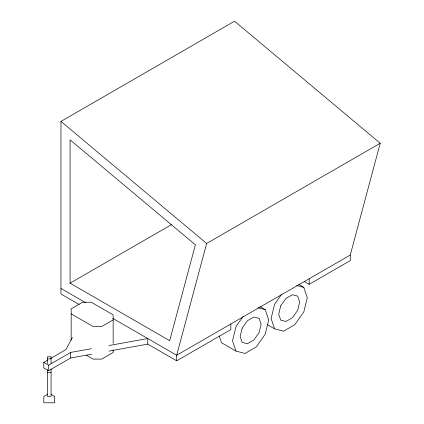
<?xml version="1.0" encoding="UTF-8"?>
<svg xmlns="http://www.w3.org/2000/svg" width="424" height="424" viewBox="0 0 424 424"><rect width="100%" height="100%" fill="white"/><g stroke="black" fill="none" stroke-linecap="round" stroke-linejoin="round"><path stroke-width="0.64" d="M79.118 304.485L60.966 294.007L60.966 121.412L234.541 21.2L380.211 143.259L206.636 243.471L176.686 355.248L176.686 360.813L147.753 344.113L108.894 351.109M304.167 281.43L309.175 284.319L350.261 260.601L350.261 255.031L380.211 143.259M72.419 337.499L65.863 349.636L50.583 358.46M243.143 316.41L235.988 326.544L232.532 340.811L235.988 351.088L245.03 353.452L256.202 347.002L265.244 334.197L268.694 319.935L265.244 309.653L260.235 306.764M281.716 294.139L274.561 304.273L271.106 318.541L274.561 328.817L283.598 331.186L294.775 324.731L303.817 311.926L307.268 297.664L303.817 287.387L298.809 284.493M47.451 394.272L43.831 396.535L43.831 402.8L54.68 402.8L54.68 396.535L51.066 394.272M70.077 283.179L169.69 340.689L195.379 244.828L70.077 139.835L70.077 283.179L171.476 224.635M113.15 319.897L101.749 326.485L93.036 326.485L71.163 313.855M91.409 354.257L70.686 357.989L48.612 370.73L43.789 367.947L43.789 362.382L47.753 360.093M43.789 362.382L48.612 365.165L70.686 352.418L91.409 348.687M350.261 255.031L176.686 355.248L112.811 318.371M176.686 360.813L230.826 329.554L230.826 323.989M108.894 345.539L147.753 338.543L147.753 344.113M47.451 358.874L51.066 358.874M47.451 372.436L51.066 372.357M296.583 285.495L303.817 287.387M258.009 307.76L265.244 309.653M267.327 324.641L274.561 328.817M235.988 351.088L221.524 342.735L219.288 336.089M60.966 288.437L85.6 302.662M86.305 355.222L93.036 359.107L101.749 359.107L113.15 352.524L113.15 349.911M60.966 121.412L206.636 243.471M309.175 278.754L309.175 284.319M113.15 343.387L113.15 314.868L91.277 302.243L82.563 302.243L71.163 308.826L71.163 340.143M70.686 352.418L70.686 357.989M51.066 363.368L51.066 356.785L47.451 356.785L47.451 363.368M51.066 368.986L51.066 396.361L47.451 396.361L47.451 369.786M48.612 365.165L48.612 370.73M242.141 328.155L240.138 336.418L242.141 342.375L247.378 343.747L253.854 340.006L259.091 332.591L261.089 324.323L259.091 318.366L253.854 316.998L247.378 320.735L242.141 328.155M280.709 305.884L278.711 314.152L280.709 320.104L285.951 321.477L292.422 317.74L297.664 310.32L299.662 302.052L297.664 296.1L292.422 294.728L285.951 298.464L280.709 305.884"/></g></svg>
